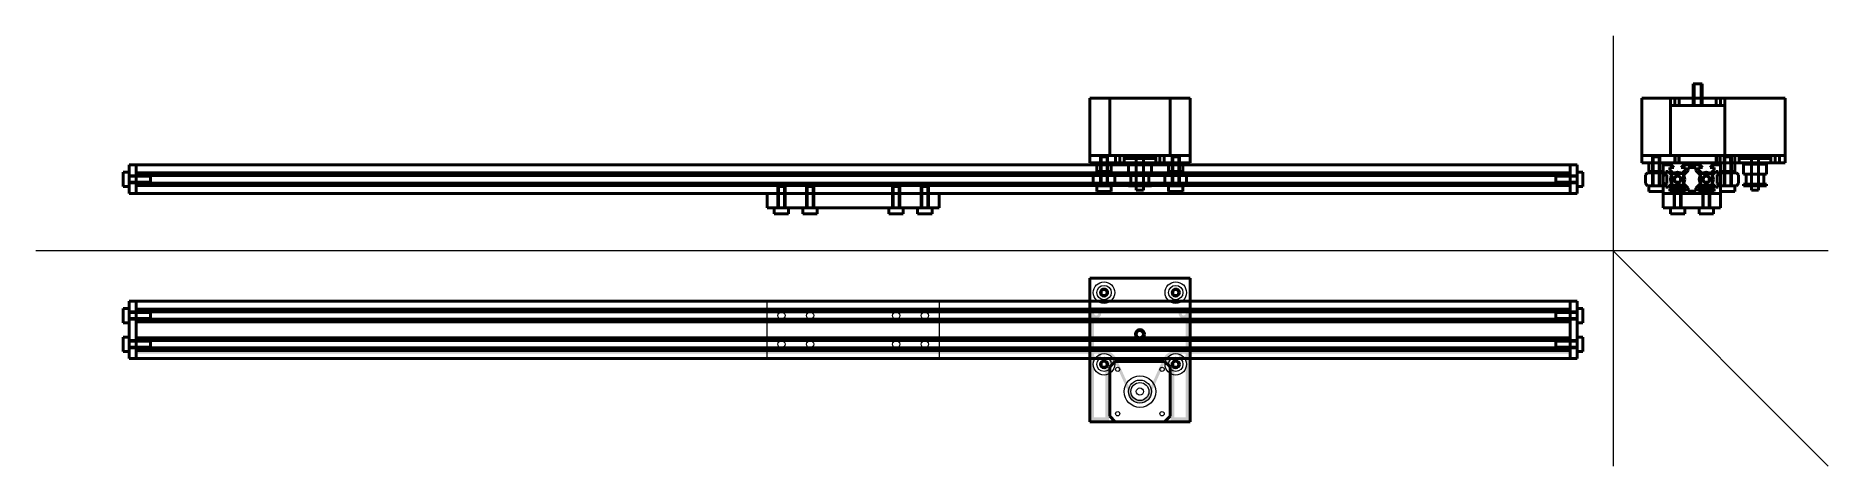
# Model space of a CAD drawing. Header units: millimetres. Extents: x 1400 to 2650, y 2350 to 2650.
import ezdxf

# ---------------------------------------------------------------- set-up
doc = ezdxf.new("R2010")
doc.units = ezdxf.units.MM
doc.linetypes.add('осевая2', pattern=[28.574999999999996, 19.05, -3.174999999999999, 3.174999999999999, -3.174999999999999])
doc.layers.get('0').update_dxf_attribs({"lineweight": 50})
doc.layers.add('Осевые', color=150, linetype='осевая2', lineweight=20)
doc.layers.add('Тонкие', color=30, linetype='Continuous', lineweight=20)

msp = doc.modelspace()

# ---------------------------------------------------------------- hatches: boundary and pattern name
at = {"layer": 'Осевые', "transparency": 33554559}
h = msp.add_hatch(color=256, dxfattribs=at)
h.dxf.hatch_style = 1
edge = h.paths.add_edge_path()
edge.add_line((2176.839287935361, 2398.921989641844), (2188.160712387184, 2424.078009443364))
edge.add_arc((2195, 2420.999999542604), 7.499999999999933, 90, 155.7699524058253, ccw=False)
edge.add_line((2195, 2428.499999542604), (2470, 2428.499999542604))
edge.add_line((2470, 2428.499999542604), (2470, 2430.499999542604))
edge.add_line((2470, 2430.499999542604), (2195, 2430.499999542604))
edge.add_arc((2195, 2420.999999542604), 9.499999999999545, 90, 155.7699524058259)
edge.add_line((2186.336902357099, 2424.898812083567), (2175.015477905276, 2399.742792282047))
edge.add_arc((2170.000000322544, 2401.999999542605), 5.500000000000265, 204.2300475941759, 335.7699524058241, ccw=False)
edge.add_line((2164.984522739812, 2399.742792282047), (2153.663097559761, 2424.898812268302))
edge.add_arc((2145, 2420.999999542604), 9.499999999999906, 24.23004881597334, 90)
edge.add_line((2145, 2430.499999542604), (1470, 2430.499999542604))
edge.add_line((1470, 2430.499999542604), (1470, 2428.499999542604))
edge.add_line((1470, 2428.499999542604), (2145, 2428.499999542604))
edge.add_arc((2145, 2420.999999542604), 7.5, 24.230047594174778, 90, ccw=False)
edge.add_line((2151.839287612816, 2424.078009443364), (2163.160712709728, 2398.921989641844))
edge.add_arc((2170.000000322544, 2401.999999542605), 7.500000000000026, 204.2300475941763, 335.7699524058237)
at = {"layer": 'Тонкие', "transparency": 33554559}
h = msp.add_hatch(color=256, dxfattribs=at)
h.dxf.hatch_style = 1
h.paths.add_polyline_path([(2134.999999999999, 2380.999999542604), (2148.5, 2380.999999542604), (2148.5, 2419.183765726679), (2152.816233815926, 2423.499999542605), (2187.183766184073, 2423.499999542605), (2191.5, 2419.183765726679), (2191.499999999999, 2380.999999542604), (2205, 2380.999999542604), (2205, 2460.999999542604), (2134.999999999999, 2460.999999542604)])
h.paths.add_polyline_path([(2138.000000000001, 2423.999999542604), (2139.499999999999, 2423.999999542604, 1), (2139.499999999999, 2430.999999542605), (2138.000000000001, 2430.999999542605), (2138.000000000001, 2452.999999542604), (2139.500000000001, 2452.999999542605, 0.4142135623731401), (2143, 2456.499999542606), (2142.999999999999, 2457.999999542605), (2197, 2457.999999542605), (2197, 2456.499999542606, 0.4142135623731395), (2200.499999999998, 2452.999999542605), (2201.999999999998, 2452.999999542604), (2201.999999999999, 2430.999999542605), (2200.499999999999, 2430.999999542605, 1), (2200.499999999999, 2423.999999542604), (2201.999999999999, 2423.999999542604), (2201.999999999998, 2383.999999542604), (2193.999999999999, 2383.999999542604), (2193.999999999999, 2419.183765726679, 0.1989123673796717), (2193.267766952966, 2420.951532679645), (2188.95153313704, 2425.26776649557, 0.198912367379644), (2187.183766184074, 2425.999999542604), (2152.816233815926, 2425.999999542604, 0.1989123673796374), (2151.04846686296, 2425.267766495571), (2146.732233047034, 2420.951532679645, 0.1989123673796786), (2146, 2419.183765726679), (2146, 2383.999999542604), (2138.000000000001, 2383.999999542604)], flags=16)
h.paths.add_polyline_path([(2137.999999999999, 2427.499999542604, -1), (2141, 2427.499999542604, -1)], flags=16)
h.paths.add_polyline_path([(2137.999999999999, 2456.499999542604, -1), (2141, 2456.499999542604, -1)], flags=16)
h.paths.add_polyline_path([(2198.999999999999, 2427.499999542604, -1), (2201.999999999999, 2427.499999542604, -1)], flags=16)
h.paths.add_polyline_path([(2198.999999999999, 2456.499999542604, -1), (2201.999999999999, 2456.499999542604, -1)], flags=16)

# ---------------------------------------------------------------- linework, layer by layer
for p, q in [((2555.825, 2601.499999999999), (2555.825, 2616.499999999999)), ((2555.825, 2616.499999999999), (2562.175, 2616.499999999999)), ((2556.5, 2616.499999999999), (2556.5, 2601.499999999999)), ((2561.5, 2601.499999999999), (2561.5, 2616.499999999999)), ((2562.175, 2616.499999999999), (2562.175, 2601.499999999999)), ((2135.000000000001, 2561.499999999999), (2135.000000000005, 2606.499999999999)), ((2135.000000000005, 2606.499999999999), (2205, 2606.499999999992)), ((2149, 2606.499999999999), (2149, 2566.5)), ((2191, 2606.499999999999), (2191, 2566.5)), ((2205, 2606.499999999992), (2205.000000000001, 2561.499999999999)), ((2520, 2606.499999999999), (2620, 2606.5)), ((2520, 2606.499999999999), (2520.000000000001, 2561.499999999999)), ((2540.000000000001, 2566.499999999998), (2540, 2606.499999999999)), ((2540, 2601.499999999999), (2578, 2601.499999999999)), ((2543.000000000001, 2601.499999999999), (2543.000000000001, 2606.499999999999)), ((2546.000000000001, 2601.499999999999), (2546.000000000001, 2606.499999999999)), ((2572.000000000001, 2601.499999999999), (2572.000000000001, 2606.499999999999)), ((2575, 2601.499999999999), (2575, 2606.499999999999)), ((2578, 2606.499999999999), (2578, 2566.5)), ((2620, 2606.499999999999), (2620, 2561.499999999999)), ((2205, 2566.5), (2135.000000000001, 2566.5)), ((2142.500002579293, 2566.5), (2142.500002579293, 2545.499999999999)), ((2147.500001033773, 2565.599999999999), (2142.500001033773, 2565.599999999999)), ((2142.900002579294, 2566.5), (2142.900002579295, 2545.499999999999)), ((2147.100002579293, 2566.5), (2147.100002579293, 2545.499999999999)), ((2147.500002579294, 2545.499999999999), (2147.500002579294, 2566.5)), ((2153.000000146617, 2561.499999999999), (2153.000000146617, 2566.5)), ((2156.000000146617, 2566.5), (2156.000000146617, 2561.499999999999)), ((2159, 2561.499999999999), (2159, 2566.5)), ((2159, 2564.499999999999), (2181, 2564.499999999999)), ((2167.500000146619, 2566.5), (2167.500000146619, 2542.499999841161)), ((2172.500000146618, 2542.499999841161), (2172.500000146618, 2566.5)), ((2181, 2561.499999999999), (2181, 2566.5)), ((2183.999999853384, 2566.5), (2183.999999853384, 2561.499999999999)), ((2186.999999853384, 2561.499999999999), (2186.999999853384, 2566.5)), ((2192.499997420708, 2545.499999999999), (2192.499997420708, 2566.5)), ((2192.499998966228, 2565.599999999999), (2197.499998966228, 2565.599999999999)), ((2192.899997420709, 2566.5), (2192.899997420709, 2545.499999999999)), ((2197.099997420707, 2566.5), (2197.099997420707, 2545.499999999999)), ((2197.499997420708, 2566.5), (2197.499997420708, 2545.499999999999)), ((2620, 2566.5), (2520, 2566.5)), ((2527.500002579293, 2566.5), (2527.500002579293, 2545.499999999999)), ((2532.500001033772, 2565.599999999999), (2527.500001033773, 2565.599999999999)), ((2527.900002579293, 2566.5), (2527.900002579294, 2545.499999999999)), ((2532.100002579292, 2566.5), (2532.100002579292, 2545.499999999999)), ((2532.500002579293, 2545.499999999999), (2532.500002579293, 2566.5)), ((2543.000000000001, 2566.5), (2543.000000000001, 2561.499999999999)), ((2543.25, 2566.5), (2543.25, 2561.499999999999)), ((2545.75, 2561.499999999999), (2545.75, 2566.5)), ((2546.000000000001, 2561.499999999999), (2546.000000000001, 2566.5)), ((2572.000000000001, 2561.499999999999), (2572.000000000001, 2566.5)), ((2572.25, 2561.499999999999), (2572.25, 2566.5)), ((2574.75, 2566.5), (2574.75, 2561.499999999999)), ((2577.499997420707, 2545.499999999999), (2577.499997420707, 2566.5)), ((2577.499998966228, 2565.599999999999), (2582.499998966227, 2565.599999999999)), ((2577.899997420708, 2566.5), (2577.899997420708, 2545.499999999999)), ((2582.000000146617, 2561.499999999999), (2582.000000146617, 2566.5)), ((2582.099997420707, 2566.5), (2582.099997420706, 2545.499999999999)), ((2582.499997420707, 2566.5), (2582.499997420707, 2545.499999999999)), ((2584.999998966228, 2566.5), (2584.999998966228, 2555.5)), ((2588, 2561.499999999999), (2588, 2566.5)), ((2588, 2564.499999999999), (2610, 2564.499999999999)), ((2596.500000146618, 2566.5), (2596.500000146618, 2542.499999841161)), ((2601.500000146617, 2542.499999841161), (2601.500000146617, 2566.5)), ((2610, 2561.499999999999), (2610, 2566.5)), ((2612.999999853383, 2566.5), (2612.999999853383, 2561.499999999999)), ((2615.999999853383, 2561.499999999999), (2615.999999853383, 2566.5)), ((1464.999999999998, 2555), (1460.999999999998, 2555)), ((1460.999999999998, 2555), (1460.999999999999, 2545)), ((2475, 2560), (1464.999999999999, 2560)), ((1464.999999999999, 2560), (1464.999999999999, 2540)), ((1480.00000006701, 2552.500000154039), (1465.000000000002, 2552.500000154038)), ((1479.999999999999, 2552.100000738306), (1465.000000000003, 2552.100000738306)), ((1469.999999999999, 2560), (1469.999999999999, 2540)), ((1479.999999999999, 2552.5), (1480, 2547.5)), ((2135.000000000001, 2561.499999999999), (2205, 2561.499999999999)), ((2137.500001033774, 2553), (2139.000001033774, 2554.5)), ((2137.500001033774, 2546.999999999999), (2137.500001033774, 2553)), ((2139.000001033774, 2554.5), (2151.000001033773, 2554.5)), ((2140.000001033773, 2561.499999999999), (2140.000001033773, 2555.5)), ((2140.000001033773, 2555.5), (2150.000001033774, 2555.5)), ((2141.500001033773, 2554.5), (2141.500001033773, 2555.5)), ((2148.500001033774, 2554.5), (2148.500001033774, 2555.5)), ((2150.000001033774, 2555.5), (2150.000001033774, 2561.499999999999)), ((2151.000001033773, 2554.5), (2152.500001033773, 2553)), ((2152.500001033773, 2553), (2152.500001033773, 2546.999999999999)), ((2162, 2560.499999999999), (2178, 2560.499999999999)), ((2162, 2553.5), (2162, 2560.499999999999)), ((2178, 2553.5), (2162, 2553.5)), ((2163.750000000001, 2546.499999999999), (2163.750000000001, 2553.5)), ((2176.250000000001, 2546.499999999999), (2176.250000000001, 2553.5)), ((2178, 2553.5), (2178, 2560.499999999999)), ((2188.999998966228, 2554.5), (2187.499998966227, 2553)), ((2187.499998966227, 2553), (2187.499998966227, 2546.999999999999)), ((2200.999998966227, 2554.5), (2188.999998966228, 2554.5)), ((2189.999998966227, 2555.5), (2189.999998966227, 2561.499999999999)), ((2199.999998966228, 2555.5), (2189.999998966227, 2555.5)), ((2191.499998966227, 2554.5), (2191.499998966227, 2555.5)), ((2198.499998966228, 2554.5), (2198.499998966228, 2555.5)), ((2199.999998966228, 2561.499999999999), (2199.999998966228, 2555.5)), ((2202.499998966227, 2553), (2200.999998966227, 2554.5)), ((2202.499998966227, 2546.999999999999), (2202.499998966227, 2553)), ((2460.000000000001, 2552.5), (2460, 2547.5)), ((2459.99999993299, 2552.500000154039), (2474.999999999997, 2552.500000154038)), ((2460.000000000001, 2552.100000738306), (2474.999999999997, 2552.100000738306)), ((2470.000000000001, 2560), (2470.000000000001, 2540)), ((2475, 2560), (2475, 2540)), ((2475.000000000001, 2555), (2479.000000000001, 2555)), ((2479.000000000001, 2555), (2479.000000000001, 2545)), ((2520, 2561.499999999999), (2590, 2561.499999999999)), ((2520, 2561.499999999999), (2620, 2561.499999999999)), ((2522.500001033773, 2553), (2524.000001033773, 2554.5)), ((2522.500001033773, 2546.999999999999), (2522.500001033773, 2553)), ((2524.000001033773, 2554.5), (2536.000001033773, 2554.5)), ((2525.000001033772, 2561.499999999999), (2525.000001033772, 2555.5)), ((2525.000001033772, 2555.5), (2535.000001033774, 2555.5)), ((2526.500001033773, 2554.5), (2526.500001033773, 2555.5)), ((2533.500001033774, 2554.5), (2533.500001033774, 2555.5)), ((2535, 2530), (2535, 2561.499999999999)), ((2535, 2560), (2540.599999999999, 2560)), ((2535, 2554.4), (2536.8, 2552.6)), ((2536.000001033773, 2554.5), (2537.500001033774, 2553)), ((2536.8, 2555.5), (2536.8, 2552.600000000001)), ((2536.8, 2555.5), (2538.43933982822, 2555.5)), ((2537.500001033774, 2553), (2537.500001033774, 2546.999999999999)), ((2538.43933982822, 2555.5), (2541, 2552.93933982822)), ((2539.5, 2558.2), (2542.399999999999, 2558.2)), ((2539.5, 2558.2), (2539.5, 2556.56066017178)), ((2539.5, 2556.56066017178), (2542.060660171781, 2554)), ((2540.6, 2560), (2542.4, 2558.2)), ((2541, 2552.93933982822), (2541, 2547.06066017178)), ((2542.060660171781, 2554), (2547.93933982822, 2554)), ((2549.4, 2560), (2547.6, 2558.2)), ((2550.5, 2558.2), (2547.600000000001, 2558.2)), ((2550.5, 2556.56066017178), (2547.93933982822, 2554)), ((2549, 2552.93933982822), (2552.3, 2556.239339828219)), ((2549, 2552.93933982822), (2549, 2547.06066017178)), ((2560.6, 2560), (2549.400000000001, 2560)), ((2550.5, 2558.2), (2550.5, 2556.56066017178)), ((2552.3, 2558.200000000001), (2557.7, 2558.200000000001)), ((2552.3, 2558.200000000001), (2552.3, 2556.239339828219)), ((2557.7, 2558.200000000001), (2557.7, 2556.239339828219)), ((2561, 2552.93933982822), (2557.7, 2556.239339828219)), ((2559.5, 2558.2), (2562.399999999999, 2558.2)), ((2559.5, 2558.2), (2559.5, 2556.56066017178)), ((2559.5, 2556.56066017178), (2562.060660171781, 2554)), ((2560.6, 2560), (2562.4, 2558.2)), ((2561, 2552.93933982822), (2561, 2547.06066017178)), ((2567.93933982822, 2554), (2562.060660171781, 2554)), ((2569.4, 2560), (2567.6, 2558.2)), ((2570.5, 2558.2), (2567.600000000001, 2558.2)), ((2570.5, 2556.56066017178), (2567.93933982822, 2554)), ((2571.560660171781, 2555.5), (2569, 2552.93933982822)), ((2569, 2552.93933982822), (2569, 2547.06066017178)), ((2575, 2560), (2569.400000000001, 2560)), ((2570.5, 2558.2), (2570.5, 2556.56066017178)), ((2573.2, 2555.5), (2571.56066017178, 2555.5)), ((2573.999998966228, 2554.5), (2572.499998966227, 2553)), ((2572.499998966227, 2553), (2572.499998966227, 2546.999999999999)), ((2573.2, 2555.5), (2573.2, 2552.600000000001)), ((2575, 2554.4), (2573.2, 2552.6)), ((2585.999998966227, 2554.5), (2573.999998966228, 2554.5)), ((2575, 2561.499999999999), (2575, 2530)), ((2584.999998966228, 2555.5), (2574.999998966226, 2555.5)), ((2576.499998966227, 2554.5), (2576.499998966227, 2555.5)), ((2583.499998966228, 2554.5), (2583.499998966228, 2555.5)), ((2587.499998966227, 2553), (2585.999998966227, 2554.5)), ((2587.499998966227, 2546.999999999999), (2587.499998966227, 2553)), ((2591.000000146618, 2560.499999999999), (2607.000000146618, 2560.499999999999)), ((2591.000000146618, 2553.5), (2591.000000146618, 2560.499999999999)), ((2607.000000146618, 2553.5), (2591.000000146618, 2553.5)), ((2592.750000146618, 2546.499999999999), (2592.750000146618, 2553.5)), ((2605.250000146618, 2546.499999999999), (2605.250000146618, 2553.5)), ((2607.000000146618, 2553.5), (2607.000000146618, 2560.499999999999)), ((1460.999999999999, 2545), (1464.999999999999, 2545)), ((1479.999999999999, 2547.899999261692), (1465.000000000003, 2547.899999261692)), ((1465.000000000002, 2547.500000154038), (1480, 2547.50000015404)), ((1464.999999999999, 2540), (2475, 2540)), ((1910, 2540), (1909.999999999999, 2530)), ((1917.499999999998, 2544.999999999995), (1922.499999999999, 2544.999999999995)), ((1917.49999984596, 2545.000000067004), (1917.499999845962, 2530)), ((1917.900000738308, 2544.999999999996), (1917.900000738308, 2530)), ((1922.100002214921, 2544.999999999996), (1922.100002214921, 2530)), ((1922.499999845961, 2530), (1922.49999984596, 2544.999999999995)), ((1937.499999999998, 2544.999999999996), (1942.499999999999, 2544.999999999997)), ((1937.49999984596, 2545.000000067006), (1937.499999845962, 2530)), ((1937.899999261695, 2544.999999999996), (1937.899999261695, 2530)), ((1942.100000738308, 2544.999999999996), (1942.100000738308, 2530)), ((1942.499999845961, 2530), (1942.49999984596, 2544.999999999997)), ((2002.500000000001, 2544.999999999996), (1997.500000000001, 2544.999999999997)), ((1997.500000154038, 2530), (1997.50000015404, 2544.999999999997)), ((1997.899999261693, 2544.999999999996), (1997.899999261693, 2530)), ((2002.100000738306, 2544.999999999996), (2002.100000738306, 2530)), ((2002.50000015404, 2545.000000067006), (2002.500000154038, 2530)), ((2022.500000000002, 2544.999999999995), (2017.500000000001, 2544.999999999995)), ((2017.500000154039, 2530), (2017.50000015404, 2544.999999999995)), ((2017.89999778508, 2544.999999999996), (2017.89999778508, 2530)), ((2022.099999261693, 2544.999999999996), (2022.099999261693, 2530)), ((2022.50000015404, 2545.000000067004), (2022.500000154038, 2530)), ((2030, 2530), (2030, 2540)), ((2139.000001033774, 2545.499999999999), (2137.500001033774, 2546.999999999999)), ((2151.000001033773, 2545.499999999999), (2139.000001033774, 2545.499999999999)), ((2140.000001033774, 2541.499999999998), (2140.000001033774, 2545.499999999999)), ((2150.000001033774, 2541.499999999998), (2140.000001033774, 2541.499999999998)), ((2150.000001033774, 2545.499999999998), (2150.000001033774, 2541.499999999998)), ((2152.500001033773, 2546.999999999999), (2151.000001033773, 2545.499999999999)), ((2162, 2545.499999999999), (2162, 2546.499999999999)), ((2162, 2546.499999999999), (2178, 2546.499999999999)), ((2178, 2545.499999999999), (2162, 2545.499999999999)), ((2167.500000146619, 2542.499999841161), (2172.500000146618, 2542.499999841161)), ((2178, 2545.499999999999), (2178, 2546.499999999999)), ((2187.499998966227, 2546.999999999999), (2188.999998966228, 2545.499999999999)), ((2188.999998966228, 2545.499999999999), (2200.999998966227, 2545.499999999999)), ((2189.999998966228, 2545.499999999998), (2189.999998966229, 2541.499999999998)), ((2189.999998966229, 2541.499999999998), (2199.999998966228, 2541.499999999998)), ((2199.999998966228, 2541.499999999998), (2199.999998966228, 2545.499999999999)), ((2200.999998966227, 2545.499999999999), (2202.499998966227, 2546.999999999999)), ((2460.000000000001, 2547.899999261692), (2474.999999999997, 2547.899999261692)), ((2474.999999999997, 2547.500000154038), (2460, 2547.50000015404)), ((2479.000000000001, 2545), (2475, 2545)), ((2524.000001033773, 2545.499999999999), (2522.500001033773, 2546.999999999999)), ((2536.000001033773, 2545.499999999999), (2524.000001033773, 2545.499999999999)), ((2525.000001033772, 2541.499999999999), (2525.000001033772, 2545.499999999999)), ((2535.000001033773, 2541.499999999998), (2525.000001033772, 2541.499999999999)), ((2535, 2545.6), (2536.8, 2547.4)), ((2535, 2540), (2575, 2540)), ((2537.500001033774, 2546.999999999999), (2536.000001033773, 2545.499999999999)), ((2536.8, 2544.5), (2536.8, 2547.4)), ((2536.8, 2544.5), (2538.43933982822, 2544.5)), ((2538.43933982822, 2544.5), (2541, 2547.06066017178)), ((2539.5, 2543.43933982822), (2542.060660171781, 2546)), ((2539.5, 2541.8), (2539.5, 2543.43933982822)), ((2539.5, 2543.3), (2550.5, 2543.3)), ((2550.5, 2541.8), (2539.5, 2541.800000000001)), ((2540.6, 2540), (2542.4, 2541.8)), ((2542.060660171781, 2546), (2547.93933982822, 2546)), ((2542.5, 2545), (2547.5, 2545)), ((2542.500000154038, 2530.000000000005), (2542.500000154039, 2545)), ((2547.5, 2540.3), (2542.5, 2540.299999999999)), ((2542.9, 2544.999999992011), (2542.9, 2529.999999992015)), ((2547.100001476613, 2544.999999992011), (2547.100001476613, 2529.999999992015)), ((2547.500000154038, 2545.00000006701), (2547.500000154037, 2530.000000000005)), ((2549.4, 2540), (2547.6, 2541.8)), ((2550.5, 2543.43933982822), (2547.93933982822, 2546)), ((2549, 2547.06066017178), (2552.3, 2543.760660171781)), ((2550.5, 2541.8), (2550.5, 2543.43933982822)), ((2552.3, 2541.8), (2552.3, 2543.760660171781)), ((2552.3, 2541.8), (2557.7, 2541.8)), ((2561, 2547.06066017178), (2557.7, 2543.760660171781)), ((2557.7, 2541.8), (2557.7, 2543.760660171781)), ((2559.5, 2543.43933982822), (2562.060660171781, 2546)), ((2559.5, 2541.8), (2559.5, 2543.43933982822)), ((2570.5, 2543.3), (2559.5, 2543.3)), ((2559.5, 2541.8), (2570.5, 2541.800000000001)), ((2560.6, 2540), (2562.4, 2541.8)), ((2567.93933982822, 2546), (2562.060660171781, 2546)), ((2567.5, 2545), (2562.5, 2545)), ((2562.499999845962, 2545.00000006701), (2562.499999845964, 2530.000000000005)), ((2562.5, 2540.3), (2567.5, 2540.299999999999)), ((2562.899998523387, 2544.999999992011), (2562.899998523387, 2529.999999992015)), ((2567.1, 2544.999999992011), (2567.1, 2529.999999992015)), ((2567.499999845962, 2530.000000000005), (2567.499999845961, 2545)), ((2569.4, 2540), (2567.6, 2541.8)), ((2570.5, 2543.43933982822), (2567.93933982822, 2546)), ((2571.560660171781, 2544.5), (2569, 2547.06066017178)), ((2570.5, 2541.8), (2570.5, 2543.43933982822)), ((2573.2, 2544.5), (2571.56066017178, 2544.5)), ((2572.499998966227, 2546.999999999999), (2573.999998966228, 2545.499999999999)), ((2573.2, 2544.5), (2573.2, 2547.4)), ((2575, 2545.6), (2573.2, 2547.4)), ((2573.999998966228, 2545.499999999999), (2585.999998966227, 2545.499999999999)), ((2574.999998966227, 2541.499999999998), (2584.999998966228, 2541.499999999999)), ((2584.999998966228, 2541.499999999999), (2584.999998966228, 2545.499999999999)), ((2585.999998966227, 2545.499999999999), (2587.499998966227, 2546.999999999999)), ((2591.000000146618, 2545.499999999999), (2591.000000146618, 2546.499999999999)), ((2591.000000146618, 2546.499999999999), (2607.000000146618, 2546.499999999999)), ((2607.000000146618, 2545.499999999999), (2591.000000146618, 2545.499999999999)), ((2596.500000146618, 2542.499999841161), (2601.500000146617, 2542.499999841161)), ((2607.000000146618, 2545.499999999999), (2607.000000146618, 2546.499999999999)), ((1909.999999999999, 2530.000000000001), (2030, 2530)), ((1914.999999999999, 2530), (1915, 2526)), ((1915, 2526), (1925, 2526.000000000001)), ((1925, 2526.000000000001), (1925, 2530.000000000001)), ((1935.000000596653, 2529.999999917732), (1935.000000596653, 2525.999999917732)), ((1935.000000596653, 2525.999999917732), (1945.000000596653, 2525.999999917733)), ((1945.000000596653, 2525.999999917733), (1945.000000596653, 2529.999999917733)), ((1994.999999403346, 2525.999999917733), (1994.999999403346, 2529.999999917733)), ((2004.999999403347, 2525.999999917732), (1994.999999403346, 2525.999999917733)), ((2004.999999403347, 2529.999999917732), (2004.999999403347, 2525.999999917732)), ((2015, 2526.000000000001), (2015, 2530.000000000001)), ((2025, 2526), (2015, 2526.000000000001)), ((2025, 2530), (2025, 2526)), ((2535, 2530), (2575, 2530)), ((2540, 2525.999999999999), (2540, 2529.999999999999)), ((2550, 2525.999999999998), (2540, 2525.999999999999)), ((2550.000000000001, 2529.999999999998), (2550, 2525.999999999998)), ((2559.999999999999, 2529.999999999998), (2560, 2525.999999999998)), ((2560, 2525.999999999998), (2570, 2525.999999999999)), ((2570, 2525.999999999999), (2570, 2529.999999999999)), ((2135, 2480.999999542604), (2135.138594351864, 2461.000479758228)), ((2135, 2480.999999542604), (2134.999999999999, 2380.999999542604)), ((2205, 2480.999999542604), (2135, 2480.999999542604)), ((2205, 2380.999999542604), (2205, 2480.999999542604)), ((2475, 2465), (1465, 2465)), ((1465, 2465), (1465, 2425)), ((1470, 2465), (1470, 2425)), ((2470, 2465), (2470, 2425)), ((2475, 2465), (2475, 2425)), ((1461.000000513729, 2450.000000115434), (1461.000000513729, 2460.000000115435)), ((1461.000000513729, 2460.000000115435), (1465.000000513729, 2460.000000115435)), ((1465.000000513729, 2450.000000115434), (1461.000000513729, 2450.000000115434)), ((1465.000000000003, 2457.499999845962), (1480, 2457.49999984596)), ((1480, 2457.100000738306), (1465.000000000003, 2457.100000738306)), ((1480, 2452.899999261694), (1465.000000000003, 2452.899999261694)), ((1480.00000006701, 2452.49999984596), (1465.000000000003, 2452.499999845962)), ((1480, 2452.499999999998), (1480, 2457.499999999998)), ((2460, 2452.499999999998), (2459.999999999999, 2457.499999999998)), ((2474.999999999997, 2457.499999845962), (2459.999999999999, 2457.49999984596)), ((2460, 2457.100000738306), (2474.999999999996, 2457.100000738306)), ((2460, 2452.899999261694), (2474.999999999996, 2452.899999261694)), ((2459.99999993299, 2452.49999984596), (2474.999999999997, 2452.499999845962)), ((2478.999999486271, 2460.000000115435), (2474.999999486271, 2460.000000115435)), ((2474.999999486271, 2450.000000115434), (2478.999999486271, 2450.000000115434)), ((2478.999999486271, 2450.000000115434), (2478.999999486271, 2460.000000115435)), ((1465.000000513729, 2439.999999884566), (1461.000000513729, 2439.999999884566)), ((1461.000000513729, 2439.999999884566), (1461.000000513729, 2429.999999884566)), ((1480.00000006701, 2437.500000154039), (1465.000000000003, 2437.500000154039)), ((1480, 2437.500000000001), (1480, 2432.500000000001)), ((2460, 2437.500000000001), (2459.999999999999, 2432.500000000001)), ((2459.99999993299, 2437.500000154039), (2474.999999999997, 2437.500000154039)), ((2474.999999486271, 2439.999999884566), (2478.999999486271, 2439.999999884566)), ((2478.999999486271, 2439.999999884566), (2478.999999486271, 2429.999999884566)), ((1461.000000513729, 2429.999999884566), (1465.000000513729, 2429.999999884566)), ((1480, 2437.100000738306), (1465.000000000003, 2437.100000738306)), ((1480, 2432.899999261693), (1465.000000000003, 2432.899999261693)), ((1465.000000000003, 2432.500000154039), (1480, 2432.50000015404)), ((2475, 2425), (1465, 2425)), ((2460, 2437.100000738306), (2474.999999999996, 2437.100000738306)), ((2460, 2432.899999261693), (2474.999999999996, 2432.899999261693)), ((2474.999999999997, 2432.500000154039), (2459.999999999999, 2432.50000015404)), ((2478.999999486271, 2429.999999884566), (2474.999999486271, 2429.999999884566)), ((2148.999999901112, 2419.183765590373), (2152.816233717038, 2422.999999406298)), ((2148.999999901112, 2384.816233222225), (2148.999999901112, 2419.183765590373)), ((2152.816233717038, 2422.999999406298), (2187.183766085185, 2422.999999406298)), ((2187.183766085185, 2422.999999406298), (2190.999999901112, 2419.183765590373)), ((2190.999999901112, 2419.183765590373), (2190.999999901111, 2384.816233222224)), ((2134.999999999999, 2380.999999542604), (2205, 2380.999999542604)), ((2152.816233717038, 2380.999999406299), (2148.999999901112, 2384.816233222225)), ((2187.183766085185, 2380.999999406299), (2152.816233717038, 2380.999999406299)), ((2190.999999901111, 2384.816233222224), (2187.183766085185, 2380.999999406299))]:
    msp.add_line(p, q)
at = {"color": 251, "true_color": 0x636466}
for p, q in [((2470.000000000001, 2554.400000000001), (1470, 2554.400000000001)), ((2470.000000000001, 2552.6), (1470, 2552.6)), ((2470.000000000001, 2547.4), (1470, 2547.4)), ((2470.000000000001, 2545.599999999999), (1470, 2545.599999999999)), ((2470, 2459.4), (1470, 2459.4)), ((2470, 2457.600000000001), (1470, 2457.600000000001)), ((2470, 2452.400000000011), (1470, 2452.400000000011)), ((2470, 2450.600000000012), (1470, 2450.600000000012)), ((2470, 2439.399999999988), (1470, 2439.399999999988)), ((2470, 2437.599999999988), (1470, 2437.599999999988)), ((2470, 2432.399999999999), (1470, 2432.399999999999)), ((2470, 2430.599999999999), (1470, 2430.599999999999))]:
    msp.add_line(p, q, dxfattribs=at)
for centre, radius in [((2545, 2550), 5), ((2545, 2550), 2.5), ((2545, 2550), 2.5), ((2545, 2550), 2.1), ((2565, 2550), 5), ((2565, 2550), 2.5), ((2565, 2550), 2.5), ((2565, 2550), 2.1), ((2145, 2470.999999542604), 2.5), ((2145, 2470.999999542604), 2.1), ((2195, 2470.999999542604), 2.5), ((2195, 2470.999999542604), 2.1), ((2170, 2442.000479889763), 3.174999999999999), ((2170, 2442.000479889763), 2.5), ((2145, 2420.999999542604), 2.5), ((2145, 2420.999999542604), 2.1), ((2195, 2420.999999542604), 2.5), ((2195, 2420.999999542604), 2.1)]:
    msp.add_circle(centre, radius)
at = {"layer": 'Тонкие'}
for p, q in [((2500, 2650), (2500, 2350)), ((2650, 2500), (1400, 2500)), ((2650, 2350), (2500, 2500)), ((1909.999999999999, 2425), (1909.999999999999, 2465)), ((2030.000000000007, 2465), (2030.000000000007, 2425))]:
    msp.add_line(p, q, dxfattribs=at)
at = {"layer": 'Тонкие', "color": 7, "lineweight": 0}
for p, q in [((2575, 2530), (2575, 2566.5)), ((2535, 2561.499999999999), (2535, 2530))]:
    msp.add_line(p, q, dxfattribs=at)
at = {"layer": 'Тонкие'}
for centre, radius in [((2145, 2470.999999542604), 7.5), ((2145, 2470.999999542604), 5), ((2195, 2470.999999542604), 7.5), ((2195, 2470.999999542604), 5), ((1919.999999999999, 2455), 2.5), ((1939.999999999999, 2455), 2.5), ((2000.000000000007, 2455), 2.5), ((2020.000000000007, 2455), 2.5), ((1919.999999999999, 2435), 2.5), ((1939.999999999999, 2435), 2.5), ((2000.000000000007, 2435), 2.5), ((2020.000000000007, 2435), 2.5), ((2145, 2420.999999542604), 7.5), ((2145, 2420.999999542604), 5), ((2195, 2420.999999542604), 7.5), ((2195, 2420.999999542604), 5), ((2154.500000322544, 2417.499999542604), 1.5), ((2170.000000322544, 2401.999999542605), 11), ((2185.500000322544, 2417.499999542604), 1.5), ((2170.000000322544, 2401.999999542605), 8), ((2170.000000322544, 2401.999999542605), 6.25), ((2170.000000322544, 2401.999999542605), 2.5), ((2154.500000322544, 2386.499999542604), 1.5), ((2185.500000322544, 2386.499999542604), 1.5)]:
    msp.add_circle(centre, radius, dxfattribs=at)

doc.saveas('drawing.dxf')
